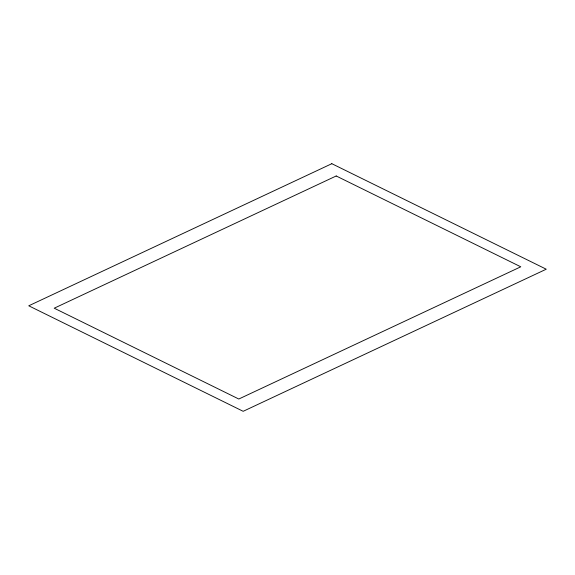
<?xml version="1.0" encoding="UTF-8"?>
<svg xmlns="http://www.w3.org/2000/svg" width="575" height="575" viewBox="0 0 575 575"><rect width="100%" height="100%" fill="white"/><g stroke="black" fill="none" stroke-linecap="round" stroke-linejoin="round"><path stroke-width="0.86" d="M331.825 163.695L28.75 305.799L243.175 411.305L546.25 269.201L331.825 163.695M336.202 175.979L54.222 308.2L238.798 399.021L520.777 266.8L336.202 175.979"/></g></svg>
